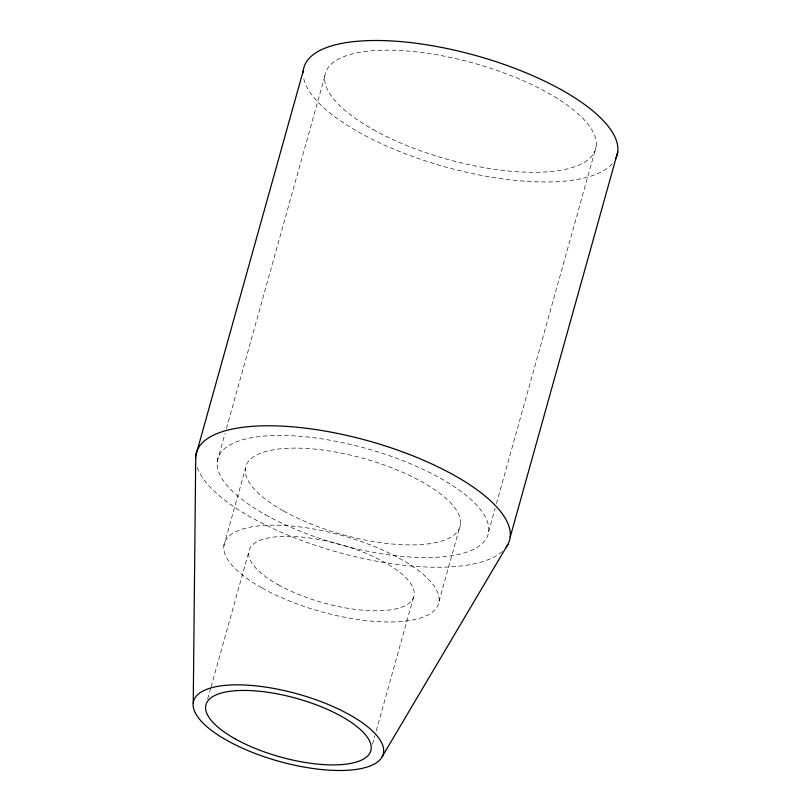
<?xml version="1.0" encoding="UTF-8"?>
<svg xmlns="http://www.w3.org/2000/svg" width="811" height="811" viewBox="0 0 811 811"><rect width="100%" height="100%" fill="white"/><g stroke="black" fill="none" stroke-linecap="round" stroke-linejoin="round"><path stroke-width="0.61" stroke-dasharray="4.05 3.04" d="M217.247 461.408L225.083 433.368M226.441 428.492L324.816 76.143M223.866 545.742L245.378 468.687M207.697 698.991L210.748 688.073M211.083 686.856L248.693 552.159M372.513 744.214L374.885 735.719M376.243 730.863L414.188 594.96M439.015 601.377L460.526 524.322M488.658 531.6L495.126 508.436M496.494 503.55L596.237 146.325M612.234 163.751A162.606 57.743 15.6 0 1 443.222 166.346A162.606 57.743 15.6 0 1 303.334 76.163M502.202 551.49A162.606 57.743 15.6 0 1 336.93 551.977A162.606 57.743 15.6 0 1 196.688 465.818M373.09 129.517A140.354 49.836 15.6 0 0 594.281 152.549A140.354 49.836 15.6 0 0 414.208 51.63A140.354 49.836 15.6 0 0 373.09 129.517M283.647 511.001A111.249 39.506 15.6 0 0 458.975 529.259A111.249 39.506 15.6 0 0 316.239 449.264A111.249 39.506 15.6 0 0 283.647 511.001M262.135 588.056A111.249 39.506 15.6 0 0 437.464 606.314A111.249 39.506 15.6 0 0 294.728 526.319A111.249 39.506 15.6 0 0 262.135 588.056M278.132 584.711A85.581 30.392 15.6 0 0 413.002 598.751A85.581 30.392 15.6 0 0 303.192 537.217A85.581 30.392 15.6 0 0 278.132 584.711M265.521 514.792A140.354 49.836 15.6 0 0 486.712 537.815A140.354 49.836 15.6 0 0 306.629 436.906A140.354 49.836 15.6 0 0 265.521 514.792"/><path stroke-width="1.22" d="M193.251 703.066L195.735 455.853L303.304 70.577M510.18 537.156L617.749 151.89M382.204 756.643A98.415 34.944 15.6 0 0 255.931 685.873A98.415 34.944 15.6 0 0 227.1 740.494A98.415 34.944 15.6 0 0 382.204 756.643L507.909 544.374M303.152 72.767A162.606 57.743 15.6 0 1 474.901 55.3A162.606 57.743 15.6 0 1 615.488 159.098M195.583 458.043A162.606 57.743 15.6 0 1 371.722 441.813A162.606 57.743 15.6 0 1 506.125 547.212M235.099 738.821A85.581 30.392 15.6 0 0 369.968 752.861A85.581 30.392 15.6 0 0 260.169 691.327A85.581 30.392 15.6 0 0 235.099 738.821"/></g></svg>
